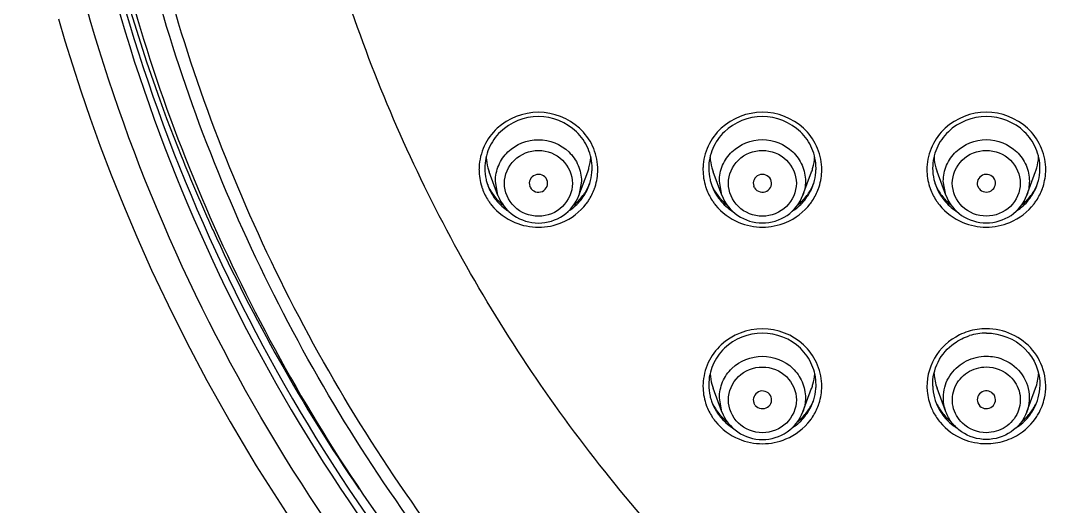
# Model space of a CAD drawing. Extents: x 4680 to 5808, y -3 to 824.
# Drawn here: x 5136.65 to 5171.19, y 509.22 to 525.28 of the extents above; entities that cross this region are included whole.
import ezdxf

# ---------------------------------------------------------------- set-up
doc = ezdxf.new("R2010")
doc.units = 0
doc.header["$LTSCALE"] = 4
doc.header["$MEASUREMENT"] = 0
for name, color, linetype in [('F3A55-R01_DXF_CONTINUOUS_LINE', 7, 'CONTINUOUS'), ('F3A55-R02_DXF_CONTINUOUS_LINE', 7, 'CONTINUOUS'), ('F3A55-R05_DXF_CONTINUOUS_LINE', 7, 'CONTINUOUS')]:
    doc.layers.add(name, color=color, linetype=linetype)

msp = doc.modelspace()

# ---------------------------------------------------------------- linework, layer by layer
at = {"layer": 'F3A55-R01_DXF_CONTINUOUS_LINE', "color": 7, "linetype": 'Continuous'}
msp.add_line((5137.914, 525.278), (5137.942, 525.181), dxfattribs=at)
msp.add_lwpolyline([(5137.894, 525.346), (5138.108, 524.621), (5138.355, 523.821), (5138.634, 522.964), (5138.941, 522.065), (5139.276, 521.138), (5139.64, 520.18), (5140.04, 519.182), (5140.482, 518.136), (5140.972, 517.036), (5141.516, 515.88), (5142.122, 514.663), (5142.8, 513.377), (5143.565, 512.013), (5144.431, 510.56), (5145.419, 509.009), (5146.554, 507.346), (5147.881, 505.542), (5149.43, 503.599), (5151.384, 501.36), (5154.09, 498.59), (5157.61, 495.456), (5162.49, 491.817), (5169.499, 487.721)], dxfattribs=at)
at = {"layer": 'F3A55-R01_DXF_CONTINUOUS_LINE', "color": 9, "linetype": 'Continuous'}
for centre, radius, start, end in [((5194.601, 541.938), 56.731, 180.5073, 201.8607), ((5195.227, 542.16), 57.395, 201.83358, 204.47772), ((5195.409, 542.246), 57.596, 204.48042, 209.33068), ((5195.829, 542.486), 58.08, 209.33398, 214.26128)]:
    msp.add_arc(centre, radius, start, end, dxfattribs=at)
for points, knots in [([(5137.656, 541.846), (5137.613, 536.479), (5139.078, 525.648), (5145.751, 510.667), (5156.365, 498.019), (5165.523, 491.791), (5170.429, 489.343)], [0, 0, 0, 0, 0.2476, 0.496346, 0.747064, 1, 1, 1, 1]), ([(5169.974, 488.488), (5165.025, 490.964), (5155.771, 497.233), (5145.023, 509.969), (5138.208, 525.055), (5136.662, 535.976), (5136.654, 541.394)], [0, 0, 0, 0, 0.252922, 0.503646, 0.752401, 1, 1, 1, 1]), ([(5137.854, 541.431), (5137.856, 536.12), (5139.382, 525.414), (5146.059, 510.624), (5156.598, 498.141), (5165.666, 491.987), (5170.52, 489.564)], [0, 0, 0, 0, 0.247597, 0.496354, 0.747078, 1, 1, 1, 1])]:
    msp.add_open_spline(points, degree=3, knots=knots, dxfattribs=at)
at = {"layer": 'F3A55-R02_DXF_CONTINUOUS_LINE', "color": 7, "linetype": 'Continuous'}
for p, q in [((5155.424, 519.824), (5155.424, 519.825)), ((5162.824, 519.825), (5162.824, 519.826)), ((5170.224, 519.826), (5170.224, 519.827)), ((5162.825, 512.661), (5162.825, 512.662))]:
    msp.add_line(p, q, dxfattribs=at)
at = {"layer": 'F3A55-R02_DXF_CONTINUOUS_LINE', "color": 9, "linetype": 'Continuous'}
for centre, radius, start, end in [((5153.611, 520.354), 1.82, 177.5672, 180.0057), ((5153.899, 520.354), 1.82, 0.0104, 2.4448), ((5161.011, 520.355), 1.82, 177.5672, 180.0057), ((5161.298, 520.355), 1.82, 0.0106, 2.5693), ((5168.411, 520.356), 1.82, 177.5672, 180.0057), ((5168.699, 520.356), 1.82, 0.0104, 2.4448), ((5153.634, 520.352), 1.842, 197.7668, 198.7072), ((5153.825, 520.42), 1.706, 323.4117, 339.5504), ((5153.876, 520.352), 1.842, 341.2244, 342.2435), ((5161.034, 520.353), 1.842, 197.7668, 198.7072), ((5161.225, 520.421), 1.706, 323.4117, 339.5504), ((5161.276, 520.353), 1.842, 340.1843, 342.2435), ((5168.434, 520.354), 1.842, 197.7668, 198.7072), ((5168.625, 520.422), 1.706, 323.4117, 339.5504), ((5168.676, 520.354), 1.842, 341.2244, 342.2435), ((5153.635, 520.352), 1.843, 198.7077, 199.8113), ((5153.671, 520.367), 1.881, 199.8621, 213.2555), ((5153.839, 520.367), 1.881, 326.7263, 340.1119), ((5153.875, 520.352), 1.842, 340.1631, 341.2238), ((5161.035, 520.353), 1.843, 198.7077, 199.8113), ((5161.071, 520.368), 1.881, 199.8621, 213.2555), ((5161.239, 520.368), 1.881, 326.7263, 340.1329), ((5168.435, 520.354), 1.843, 198.7077, 199.8113), ((5168.471, 520.369), 1.881, 199.8621, 213.2555), ((5168.639, 520.369), 1.881, 326.7263, 340.1119), ((5168.675, 520.354), 1.842, 340.1631, 341.2238), ((5153.681, 520.373), 1.893, 213.2509, 216.8081), ((5153.685, 520.376), 1.898, 216.81, 218.867), ((5153.829, 520.373), 1.894, 322.6582, 326.7312), ((5161.081, 520.374), 1.893, 213.2509, 216.8081), ((5161.085, 520.377), 1.898, 216.81, 218.867), ((5161.229, 520.374), 1.894, 322.6582, 326.7312), ((5168.481, 520.375), 1.893, 213.2509, 216.8081), ((5168.485, 520.378), 1.898, 216.81, 218.867), ((5168.629, 520.376), 1.894, 322.6582, 326.7312), ((5153.78, 520.463), 1.768, 302.3312, 305.9475), ((5161.18, 520.464), 1.768, 302.3312, 305.9475), ((5168.58, 520.465), 1.768, 302.3312, 305.9475), ((5153.755, 520.475), 2.022, 247.3654, 292.5877), ((5161.155, 520.476), 2.022, 247.3654, 292.5877), ((5168.555, 520.477), 2.022, 247.3654, 292.5877), ((5168.556, 513.073), 2.02, 98.7151, 116.0871), ((5168.556, 513.062), 2.03, 90.0145, 98.682), ((5161.012, 513.19), 1.82, 177.5672, 180.0057), ((5161.3, 513.19), 1.82, 0.0104, 2.4448), ((5168.455, 513.196), 1.862, 185.2102, 202.5484), ((5161.035, 513.189), 1.842, 197.7668, 198.7072), ((5161.036, 513.189), 1.843, 198.7077, 199.8113), ((5161.072, 513.203), 1.881, 199.8621, 213.2555), ((5161.226, 513.257), 1.706, 323.4117, 339.5504), ((5161.24, 513.204), 1.881, 326.7263, 340.1119), ((5161.276, 513.189), 1.842, 340.1631, 341.2238), ((5161.277, 513.189), 1.842, 341.2244, 342.2435), ((5168.488, 513.259), 1.709, 200.4537, 216.88), ((5168.624, 513.259), 1.709, 323.1362, 339.5625), ((5168.645, 513.201), 1.876, 330.26, 347.5483), ((5168.475, 513.207), 1.885, 202.6166, 213.8624), ((5168.634, 513.208), 1.888, 324.839, 330.2324), ((5161.082, 513.21), 1.893, 213.2509, 216.8081), ((5161.086, 513.213), 1.898, 216.81, 218.867), ((5161.181, 513.299), 1.768, 302.3312, 305.9475), ((5161.23, 513.21), 1.894, 322.6582, 326.7312), ((5168.489, 513.216), 1.902, 213.854, 219.8035), ((5168.532, 513.302), 1.77, 234.8788, 237.9224), ((5168.58, 513.302), 1.77, 302.0922, 305.1373), ((5161.156, 513.312), 2.022, 247.3654, 292.5877), ((5168.556, 513.321), 2.03, 270.0145, 278.682), ((5168.556, 513.311), 2.02, 278.7151, 296.0871)]:
    msp.add_arc(centre, radius, start, end, dxfattribs=at)
at = {"layer": 'F3A55-R02_DXF_CONTINUOUS_LINE', "color": 7, "linetype": 'Continuous'}
for centre, radius, start, end in [((5153.653, 520.406), 1.672, 180.0402, 193.1263), ((5153.848, 520.408), 1.681, 342.4949, 355.1764), ((5153.875, 520.406), 1.653, 355.1887, 359.9996), ((5161.053, 520.407), 1.672, 180.0402, 193.1263), ((5161.248, 520.409), 1.681, 342.4949, 355.1764), ((5161.275, 520.407), 1.653, 355.1887, 359.9996), ((5168.453, 520.408), 1.672, 180.0402, 193.1263), ((5168.648, 520.41), 1.681, 342.4949, 355.1764), ((5168.675, 520.408), 1.653, 355.1887, 359.9996), ((5153.652, 520.406), 1.671, 193.1406, 197.5626), ((5153.662, 520.535), 1.725, 201.5616, 204.2347), ((5153.66, 520.409), 1.679, 197.5617, 200.3777), ((5153.685, 520.421), 1.707, 200.4459, 215.553), ((5153.684, 520.547), 1.75, 204.2646, 216.9006), ((5153.826, 520.547), 1.75, 323.1155, 335.7289), ((5153.848, 520.535), 1.725, 335.7586, 338.45), ((5153.862, 520.405), 1.667, 339.6413, 342.4729), ((5161.052, 520.407), 1.671, 193.1406, 197.5626), ((5161.062, 520.536), 1.725, 201.5616, 204.2347), ((5161.06, 520.41), 1.679, 197.5617, 200.3777), ((5161.085, 520.422), 1.707, 200.4459, 215.553), ((5161.084, 520.548), 1.75, 204.2646, 216.9006), ((5161.226, 520.548), 1.75, 323.1156, 335.7516), ((5161.248, 520.536), 1.725, 335.7815, 338.45), ((5161.262, 520.406), 1.667, 339.6413, 342.4729), ((5168.452, 520.409), 1.671, 193.1406, 197.5626), ((5168.462, 520.537), 1.725, 201.5616, 204.2347), ((5168.46, 520.411), 1.679, 197.5617, 200.3777), ((5168.485, 520.423), 1.707, 200.4459, 215.553), ((5168.484, 520.549), 1.75, 204.2646, 216.9006), ((5168.626, 520.549), 1.75, 323.1155, 335.7289), ((5168.648, 520.538), 1.725, 335.7586, 338.45), ((5168.662, 520.407), 1.667, 339.6413, 342.4729), ((5153.718, 520.575), 1.794, 216.9688, 230.4679), ((5153.792, 520.575), 1.794, 309.5552, 323.0474), ((5161.118, 520.576), 1.794, 216.9688, 230.4679), ((5161.192, 520.576), 1.794, 309.5552, 323.0474), ((5168.518, 520.577), 1.794, 216.9688, 230.4679), ((5168.592, 520.577), 1.794, 309.5552, 323.0474), ((5153.693, 520.426), 1.717, 215.5496, 219.1158), ((5161.093, 520.427), 1.717, 215.5496, 219.1158), ((5168.493, 520.428), 1.717, 215.5496, 219.1158), ((5168.558, 513.106), 1.844, 90.0545, 107.5744), ((5161.054, 513.243), 1.672, 180.0402, 193.1263), ((5161.276, 513.242), 1.653, 355.1887, 359.9996), ((5161.249, 513.245), 1.681, 342.4949, 355.1764), ((5168.427, 513.24), 1.645, 181.4713, 184.8665), ((5168.454, 513.243), 1.671, 184.887, 198.4233), ((5168.658, 513.243), 1.671, 341.5932, 355.1287), ((5168.685, 513.24), 1.645, 355.1493, 358.537), ((5161.053, 513.243), 1.671, 193.1406, 197.5626), ((5161.063, 513.372), 1.725, 201.5616, 204.2347), ((5161.061, 513.246), 1.679, 197.5617, 200.3777), ((5161.086, 513.257), 1.707, 200.4459, 215.553), ((5161.085, 513.383), 1.75, 204.2646, 216.9006), ((5161.227, 513.384), 1.75, 323.1155, 335.7289), ((5161.249, 513.372), 1.725, 335.7586, 338.45), ((5161.263, 513.241), 1.667, 339.6413, 342.4729), ((5168.432, 513.236), 1.648, 198.4463, 200.3758), ((5168.468, 513.376), 1.731, 202.4826, 204.2406), ((5168.487, 513.386), 1.752, 204.2668, 216.8864), ((5168.625, 513.386), 1.752, 323.1297, 335.7493), ((5168.644, 513.376), 1.731, 335.7755, 337.534), ((5168.68, 513.236), 1.648, 339.6404, 341.5703), ((5161.119, 513.411), 1.794, 216.9688, 230.4679), ((5161.094, 513.263), 1.717, 215.5496, 219.1158), ((5161.193, 513.411), 1.794, 309.5552, 323.0474), ((5168.518, 513.411), 1.792, 216.9604, 230.4715), ((5168.594, 513.411), 1.792, 309.5446, 323.0558)]:
    msp.add_arc(centre, radius, start, end, dxfattribs=at)
for points, knots in [([(5138.148, 541.453), (5138.148, 537.753), (5138.885, 530.323), (5142.156, 519.609), (5147.471, 509.692), (5154.632, 500.941), (5163.376, 493.67), (5173.384, 488.144), (5184.286, 484.559), (5191.894, 483.551), (5195.708, 483.4)], [0, 0, 0, 0, 0.123095, 0.24647, 0.370378, 0.494979, 0.620337, 0.746403, 0.873029, 1, 1, 1, 1]), ([(5155.528, 520.402), (5155.528, 520.624), (5155.434, 521.076), (5154.912, 521.832), (5153.755, 522.299), (5152.598, 521.831), (5152.076, 521.076), (5151.982, 520.623), (5151.982, 520.401)], [0, 0, 0, 0, 0.123856, 0.249059, 0.499999, 0.75094, 0.876144, 1, 1, 1, 1]), ([(5162.928, 520.403), (5162.928, 520.625), (5162.834, 521.077), (5162.312, 521.833), (5161.155, 522.3), (5159.998, 521.832), (5159.476, 521.077), (5159.382, 520.624), (5159.382, 520.402)], [0, 0, 0, 0, 0.123856, 0.249059, 0.499999, 0.75094, 0.876144, 1, 1, 1, 1]), ([(5170.328, 520.404), (5170.328, 520.626), (5170.234, 521.078), (5169.712, 521.834), (5168.555, 522.301), (5167.398, 521.833), (5166.876, 521.078), (5166.782, 520.626), (5166.782, 520.403)], [0, 0, 0, 0, 0.123856, 0.249059, 0.499999, 0.75094, 0.876144, 1, 1, 1, 1]), ([(5162.929, 513.238), (5162.929, 513.461), (5162.835, 513.913), (5162.313, 514.668), (5161.156, 515.136), (5159.999, 514.668), (5159.477, 513.913), (5159.383, 513.46), (5159.383, 513.238)], [0, 0, 0, 0, 0.123856, 0.249059, 0.499999, 0.75094, 0.876144, 1, 1, 1, 1]), ([(5166.783, 513.197), (5166.776, 513.468), (5166.902, 514.026), (5167.278, 514.454), (5167.501, 514.614)], [0, 0, 0, 0, 0.496276, 1, 1, 1, 1]), ([(5168.556, 514.95), (5169.013, 514.95), (5169.957, 514.588), (5170.34, 513.642), (5170.329, 513.198)], [0, 0, 0, 0, 0.507035, 1, 1, 1, 1])]:
    msp.add_open_spline(points, degree=3, knots=knots, dxfattribs=at)
at = {"layer": 'F3A55-R02_DXF_CONTINUOUS_LINE', "color": 9, "linetype": 'Continuous'}
for points, knots in [([(5195.363, 484.084), (5191.624, 484.255), (5184.171, 485.288), (5173.502, 488.856), (5163.715, 494.316), (5155.17, 501.472), (5148.174, 510.069), (5142.985, 519.798), (5139.793, 530.302), (5139.073, 537.583), (5139.073, 541.209)], [0, 0, 0, 0, 0.127002, 0.253651, 0.379731, 0.50509, 0.629684, 0.753576, 0.876929, 1, 1, 1, 1]), ([(5195.275, 484.472), (5191.568, 484.648), (5184.178, 485.685), (5173.602, 489.239), (5163.904, 494.665), (5155.436, 501.771), (5148.506, 510.302), (5143.366, 519.954), (5140.203, 530.372), (5139.491, 537.592), (5139.49, 541.189)], [0, 0, 0, 0, 0.127002, 0.25365, 0.379728, 0.505086, 0.629679, 0.753572, 0.876927, 1, 1, 1, 1]), ([(5195.18, 490.355), (5189.275, 490.675), (5177.525, 493.238), (5164.696, 500.988), (5156.456, 509.362), (5151.44, 516.552), (5147.735, 524.451), (5146.204, 530.056), (5145.687, 532.893)], [0, 0, 0, 0, 0.252822, 0.503795, 0.62874, 0.753024, 0.876724, 1, 1, 1, 1]), ([(5155.717, 520.431), (5155.706, 520.672), (5155.587, 521.158), (5155.003, 521.96), (5153.755, 522.451), (5152.507, 521.959), (5151.923, 521.158), (5151.804, 520.672), (5151.794, 520.431)], [0, 0, 0, 0, 0.124282, 0.249623, 0.499989, 0.750359, 0.875711, 1, 1, 1, 1]), ([(5163.116, 520.436), (5163.106, 520.677), (5162.985, 521.162), (5162.4, 521.962), (5161.153, 522.452), (5159.906, 521.96), (5159.323, 521.158), (5159.204, 520.673), (5159.194, 520.432)], [0, 0, 0, 0, 0.124284, 0.249629, 0.500001, 0.750368, 0.875715, 1, 1, 1, 1]), ([(5170.517, 520.433), (5170.506, 520.675), (5170.387, 521.16), (5169.803, 521.962), (5168.555, 522.453), (5167.307, 521.961), (5166.723, 521.16), (5166.604, 520.674), (5166.594, 520.433)], [0, 0, 0, 0, 0.124282, 0.249623, 0.499989, 0.750359, 0.875711, 1, 1, 1, 1]), ([(5163.118, 513.268), (5163.107, 513.509), (5162.988, 513.995), (5162.404, 514.796), (5161.156, 515.288), (5159.908, 514.796), (5159.324, 513.994), (5159.205, 513.509), (5159.195, 513.268)], [0, 0, 0, 0, 0.124282, 0.249623, 0.499989, 0.750359, 0.875711, 1, 1, 1, 1]), ([(5170.476, 512.797), (5170.536, 513.07), (5170.529, 513.655), (5170.128, 514.433), (5169.426, 514.967), (5168.844, 515.092), (5168.556, 515.092)], [0, 0, 0, 0, 0.246406, 0.494418, 0.745837, 1, 1, 1, 1]), ([(5167.668, 514.886), (5167.329, 514.72), (5166.738, 514.181), (5166.567, 513.397), (5166.6, 513.027)], [0, 0, 0, 0, 0.503911, 1, 1, 1, 1])]:
    msp.add_open_spline(points, degree=3, knots=knots, dxfattribs=at)
for points in [[(5151.792, 520.353), (5151.792, 520.163), (5151.822, 519.971), (5151.88, 519.79)], [(5155.63, 519.79), (5155.688, 519.971), (5155.718, 520.164), (5155.718, 520.354)], [(5159.192, 520.354), (5159.192, 520.164), (5159.222, 519.972), (5159.28, 519.791)], [(5163.03, 519.791), (5163.088, 519.972), (5163.118, 520.165), (5163.118, 520.355)], [(5166.592, 520.356), (5166.592, 520.165), (5166.622, 519.973), (5166.68, 519.792)], [(5170.43, 519.792), (5170.488, 519.973), (5170.518, 520.166), (5170.518, 520.356)], [(5152.207, 519.185), (5152.408, 518.935), (5152.681, 518.733), (5152.977, 518.609)], [(5152.361, 519.343), (5152.475, 519.204), (5152.611, 519.081), (5152.761, 518.983)], [(5154.532, 518.608), (5154.843, 518.738), (5155.13, 518.957), (5155.334, 519.225)], [(5154.818, 519.031), (5154.961, 519.135), (5155.09, 519.261), (5155.195, 519.403)], [(5159.607, 519.186), (5159.808, 518.937), (5160.081, 518.734), (5160.377, 518.61)], [(5159.761, 519.344), (5159.875, 519.205), (5160.011, 519.082), (5160.161, 518.984)], [(5161.932, 518.609), (5162.243, 518.739), (5162.53, 518.958), (5162.734, 519.226)], [(5162.218, 519.032), (5162.361, 519.136), (5162.49, 519.262), (5162.595, 519.404)], [(5167.007, 519.187), (5167.208, 518.938), (5167.481, 518.735), (5167.777, 518.611)], [(5167.161, 519.345), (5167.275, 519.206), (5167.411, 519.083), (5167.561, 518.985)], [(5169.332, 518.61), (5169.643, 518.74), (5169.93, 518.959), (5170.134, 519.227)], [(5169.618, 519.033), (5169.761, 519.137), (5169.89, 519.263), (5169.995, 519.405)], [(5159.193, 513.19), (5159.193, 513), (5159.223, 512.808), (5159.281, 512.627)], [(5163.031, 512.627), (5163.089, 512.808), (5163.119, 513.001), (5163.119, 513.191)], [(5162.219, 511.868), (5162.362, 511.971), (5162.491, 512.098), (5162.596, 512.24)], [(5167.121, 512.234), (5167.23, 512.088), (5167.365, 511.959), (5167.514, 511.854)], [(5169.599, 511.854), (5169.748, 511.959), (5169.882, 512.088), (5169.991, 512.234)], [(5159.608, 512.022), (5159.809, 511.772), (5160.082, 511.569), (5160.378, 511.446)], [(5159.762, 512.18), (5159.876, 512.041), (5160.012, 511.918), (5160.162, 511.82)], [(5161.933, 511.445), (5162.244, 511.575), (5162.531, 511.793), (5162.735, 512.062)], [(5167.028, 511.998), (5167.228, 511.758), (5167.496, 511.563), (5167.785, 511.444)], [(5169.444, 511.497), (5169.733, 511.638), (5169.993, 511.858), (5170.178, 512.121)], [(5167.785, 511.444), (5168.027, 511.344), (5168.294, 511.291), (5168.556, 511.291)]]:
    msp.add_open_spline(points, degree=3, dxfattribs=at)
at = {"layer": 'F3A55-R02_DXF_CONTINUOUS_LINE', "color": 7, "linetype": 'Continuous'}
msp.add_open_spline([(5167.501, 514.614), (5167.653, 514.722), (5167.823, 514.807), (5168.001, 514.864)], degree=3, dxfattribs=at)
at = {"layer": 'F3A55-R05_DXF_CONTINUOUS_LINE', "color": 7, "linetype": 'Continuous'}
for p, q in [((5152.417, 519.506), (5152.127, 520.288)), ((5155.093, 519.506), (5155.383, 520.288)), ((5159.817, 519.507), (5159.527, 520.289)), ((5162.493, 519.507), (5162.783, 520.289)), ((5167.217, 519.508), (5166.927, 520.29)), ((5169.893, 519.508), (5170.183, 520.29)), ((5153.486, 519.773), (5153.473, 519.804)), ((5160.898, 519.754), (5160.873, 519.805)), ((5168.315, 519.731), (5168.273, 519.805)), ((5159.818, 512.343), (5159.528, 513.125)), ((5162.494, 512.343), (5162.784, 513.125)), ((5167.218, 512.344), (5166.928, 513.126)), ((5169.894, 512.344), (5170.184, 513.126)), ((5160.922, 512.558), (5160.874, 512.639)), ((5168.275, 512.638), (5168.344, 512.535))]:
    msp.add_line(p, q, dxfattribs=at)
at = {"layer": 'F3A55-R05_DXF_CONTINUOUS_LINE', "color": 9, "linetype": 'Continuous'}
for p, q in [((5152.417, 519.506), (5152.334, 519.971)), ((5155.177, 519.972), (5155.093, 519.506)), ((5159.817, 519.507), (5159.734, 519.972)), ((5167.217, 519.508), (5167.134, 519.973)), ((5159.818, 512.343), (5159.735, 512.808))]:
    msp.add_line(p, q, dxfattribs=at)
at = {"layer": 'F3A55-R05_DXF_CONTINUOUS_LINE', "color": 7, "linetype": 'Continuous'}
for centre, radius, start, end in [((5153.664, 520.857), 1.639, 183.3202, 195.5358), ((5153.846, 520.857), 1.639, 344.4804, 356.6981), ((5161.064, 520.858), 1.639, 183.3202, 195.5358), ((5161.246, 520.858), 1.639, 344.6284, 356.6986), ((5168.464, 520.859), 1.639, 183.3202, 195.5358), ((5168.646, 520.859), 1.639, 344.4804, 356.6981), ((5153.653, 520.854), 1.628, 195.5417, 200.3679), ((5153.857, 520.854), 1.628, 339.6486, 344.475), ((5161.053, 520.855), 1.628, 195.5417, 200.3679), ((5161.257, 520.855), 1.628, 339.649, 344.6239), ((5168.453, 520.856), 1.628, 195.5417, 200.3679), ((5168.657, 520.856), 1.628, 339.6486, 344.475), ((5161.065, 513.694), 1.639, 183.3202, 195.5358), ((5161.247, 513.694), 1.639, 344.4804, 356.6981), ((5168.464, 513.695), 1.638, 183.2788, 200.3415), ((5168.648, 513.695), 1.638, 339.6747, 356.7409), ((5161.054, 513.691), 1.628, 195.5417, 200.3679), ((5161.258, 513.691), 1.628, 339.6486, 344.475)]:
    msp.add_arc(centre, radius, start, end, dxfattribs=at)
for centre, major_axis, ratio, start_param, end_param in [((5153.757, 519.904), (0.303, 0.006), 0.967248, -2.69601, 3.470318), ((5161.157, 519.905), (0.302, 0.005), 0.967611, -2.616373, 3.475268), ((5168.556, 519.906), (0.302, 0.004), 0.967907, -2.510347, 3.481729), ((5161.158, 512.741), (0.302, 0.006), 0.967824, -2.48728, 3.477525), ((5168.557, 512.742), (0.302, 0.005), 0.968125, -2.372669, 3.487456)]:
    msp.add_ellipse(centre, major_axis=major_axis, ratio=ratio, start_param=start_param, end_param=end_param, dxfattribs=at)
at = {"layer": 'F3A55-R05_DXF_CONTINUOUS_LINE', "color": 9, "linetype": 'Continuous'}
for points, knots in [([(5152.334, 519.971), (5152.334, 520.151), (5152.409, 520.515), (5152.827, 521.122), (5153.755, 521.498), (5154.682, 521.122), (5155.101, 520.515), (5155.177, 520.151), (5155.177, 519.972)], [0, 0, 0, 0, 0.124294, 0.24967, 0.499999, 0.750334, 0.875712, 1, 1, 1, 1]), ([(5159.734, 519.972), (5159.734, 520.152), (5159.809, 520.516), (5160.227, 521.123), (5161.155, 521.499), (5162.082, 521.123), (5162.501, 520.516), (5162.577, 520.152), (5162.577, 519.973)], [0, 0, 0, 0, 0.124295, 0.249673, 0.5, 0.750327, 0.875705, 1, 1, 1, 1]), ([(5167.134, 519.973), (5167.134, 520.153), (5167.209, 520.517), (5167.627, 521.124), (5168.555, 521.5), (5169.482, 521.124), (5169.901, 520.517), (5169.977, 520.153), (5169.977, 519.974)], [0, 0, 0, 0, 0.124293, 0.249668, 0.49999, 0.750316, 0.875702, 1, 1, 1, 1]), ([(5152.632, 519.903), (5152.632, 520.181), (5152.884, 520.766), (5153.755, 521.103), (5154.626, 520.767), (5154.878, 520.182), (5154.878, 519.903)], [0, 0, 0, 0, 0.247137, 0.499987, 0.752844, 1, 1, 1, 1]), ([(5160.032, 519.904), (5160.032, 520.183), (5160.284, 520.767), (5161.155, 521.104), (5162.026, 520.768), (5162.278, 520.183), (5162.278, 519.904)], [0, 0, 0, 0, 0.247137, 0.499987, 0.752844, 1, 1, 1, 1]), ([(5167.432, 519.905), (5167.432, 520.184), (5167.684, 520.768), (5168.555, 521.105), (5169.426, 520.769), (5169.678, 520.184), (5169.678, 519.905)], [0, 0, 0, 0, 0.247137, 0.499987, 0.752844, 1, 1, 1, 1]), ([(5154.878, 519.903), (5154.878, 519.625), (5154.626, 519.04), (5153.755, 518.703), (5152.885, 519.039), (5152.632, 519.624), (5152.632, 519.903)], [0, 0, 0, 0, 0.247137, 0.499987, 0.752844, 1, 1, 1, 1]), ([(5162.278, 519.904), (5162.278, 519.626), (5162.026, 519.041), (5161.155, 518.704), (5160.285, 519.04), (5160.032, 519.625), (5160.032, 519.904)], [0, 0, 0, 0, 0.247137, 0.499987, 0.752844, 1, 1, 1, 1]), ([(5169.678, 519.905), (5169.678, 519.627), (5169.426, 519.042), (5168.555, 518.705), (5167.685, 519.041), (5167.432, 519.626), (5167.432, 519.905)], [0, 0, 0, 0, 0.247137, 0.499987, 0.752844, 1, 1, 1, 1]), ([(5159.735, 512.808), (5159.735, 512.987), (5159.81, 513.352), (5160.228, 513.959), (5161.156, 514.335), (5162.083, 513.959), (5162.502, 513.352), (5162.578, 512.988), (5162.578, 512.809)], [0, 0, 0, 0, 0.124293, 0.249668, 0.49999, 0.750316, 0.875702, 1, 1, 1, 1]), ([(5167.218, 512.344), (5167.143, 512.548), (5167.092, 513.002), (5167.351, 513.636), (5167.878, 514.08), (5168.331, 514.186), (5168.556, 514.186)], [0, 0, 0, 0, 0.246696, 0.494426, 0.745662, 1, 1, 1, 1]), ([(5168.556, 514.186), (5168.648, 514.186), (5169.011, 514.152), (5169.359, 513.976), (5169.555, 513.789)], [0, 0, 0, 0, 0.253569, 1, 1, 1, 1]), ([(5160.033, 512.74), (5160.033, 513.018), (5160.285, 513.603), (5161.156, 513.94), (5162.027, 513.603), (5162.279, 513.019), (5162.279, 512.74)], [0, 0, 0, 0, 0.247137, 0.499987, 0.752844, 1, 1, 1, 1]), ([(5167.767, 511.967), (5167.614, 512.114), (5167.389, 512.509), (5167.457, 513.183), (5167.897, 513.701), (5168.339, 513.828), (5168.556, 513.828)], [0, 0, 0, 0, 0.248729, 0.495606, 0.74569, 1, 1, 1, 1]), ([(5169.555, 513.789), (5169.742, 513.609), (5170.021, 513.135), (5169.983, 512.585), (5169.894, 512.344)], [0, 0, 0, 0, 0.501967, 1, 1, 1, 1]), ([(5169.345, 513.514), (5169.499, 513.367), (5169.723, 512.973), (5169.655, 512.299), (5169.215, 511.781), (5168.774, 511.654), (5168.556, 511.654)], [0, 0, 0, 0, 0.248729, 0.495606, 0.74569, 1, 1, 1, 1]), ([(5162.279, 512.74), (5162.279, 512.461), (5162.027, 511.876), (5161.156, 511.54), (5160.286, 511.876), (5160.034, 512.461), (5160.033, 512.74)], [0, 0, 0, 0, 0.247137, 0.499987, 0.752844, 1, 1, 1, 1])]:
    msp.add_open_spline(points, degree=3, knots=knots, dxfattribs=at)
for points in [[(5162.577, 519.973), (5162.577, 519.815), (5162.548, 519.655), (5162.493, 519.507)], [(5169.977, 519.974), (5169.977, 519.816), (5169.948, 519.656), (5169.893, 519.508)], [(5168.556, 513.828), (5168.839, 513.828), (5169.14, 513.71), (5169.345, 513.514)], [(5162.578, 512.809), (5162.578, 512.651), (5162.549, 512.491), (5162.494, 512.343)], [(5168.556, 511.654), (5168.273, 511.654), (5167.972, 511.772), (5167.767, 511.967)]]:
    msp.add_open_spline(points, degree=3, dxfattribs=at)
at = {"layer": 'F3A55-R05_DXF_CONTINUOUS_LINE', "color": 7, "linetype": 'Continuous'}
for points, knots in [([(5152.417, 519.506), (5152.515, 519.242), (5152.893, 518.764), (5153.755, 518.504), (5154.618, 518.764), (5154.995, 519.242), (5155.093, 519.506)], [0, 0, 0, 0, 0.248628, 0.500003, 0.751375, 1, 1, 1, 1]), ([(5159.817, 519.507), (5159.915, 519.243), (5160.293, 518.765), (5161.155, 518.506), (5162.018, 518.765), (5162.395, 519.243), (5162.493, 519.507)], [0, 0, 0, 0, 0.248628, 0.500003, 0.751375, 1, 1, 1, 1]), ([(5167.217, 519.508), (5167.315, 519.244), (5167.693, 518.766), (5168.555, 518.507), (5169.418, 518.766), (5169.795, 519.244), (5169.893, 519.508)], [0, 0, 0, 0, 0.248628, 0.500003, 0.751375, 1, 1, 1, 1]), ([(5159.818, 512.343), (5159.916, 512.079), (5160.294, 511.6), (5161.156, 511.341), (5162.019, 511.601), (5162.396, 512.079), (5162.494, 512.343)], [0, 0, 0, 0, 0.248628, 0.500003, 0.751375, 1, 1, 1, 1]), ([(5169.894, 512.344), (5169.796, 512.08), (5169.421, 511.602), (5168.841, 511.429), (5168.556, 511.429)], [0, 0, 0, 0, 0.497254, 1, 1, 1, 1])]:
    msp.add_open_spline(points, degree=3, knots=knots, dxfattribs=at)
for points in [[(5167.426, 511.974), (5167.339, 512.085), (5167.268, 512.211), (5167.218, 512.344)], [(5167.738, 511.681), (5167.62, 511.762), (5167.514, 511.862), (5167.426, 511.974)], [(5168.556, 511.429), (5168.271, 511.429), (5167.973, 511.52), (5167.738, 511.681)]]:
    msp.add_open_spline(points, degree=3, dxfattribs=at)

doc.saveas('drawing.dxf')
